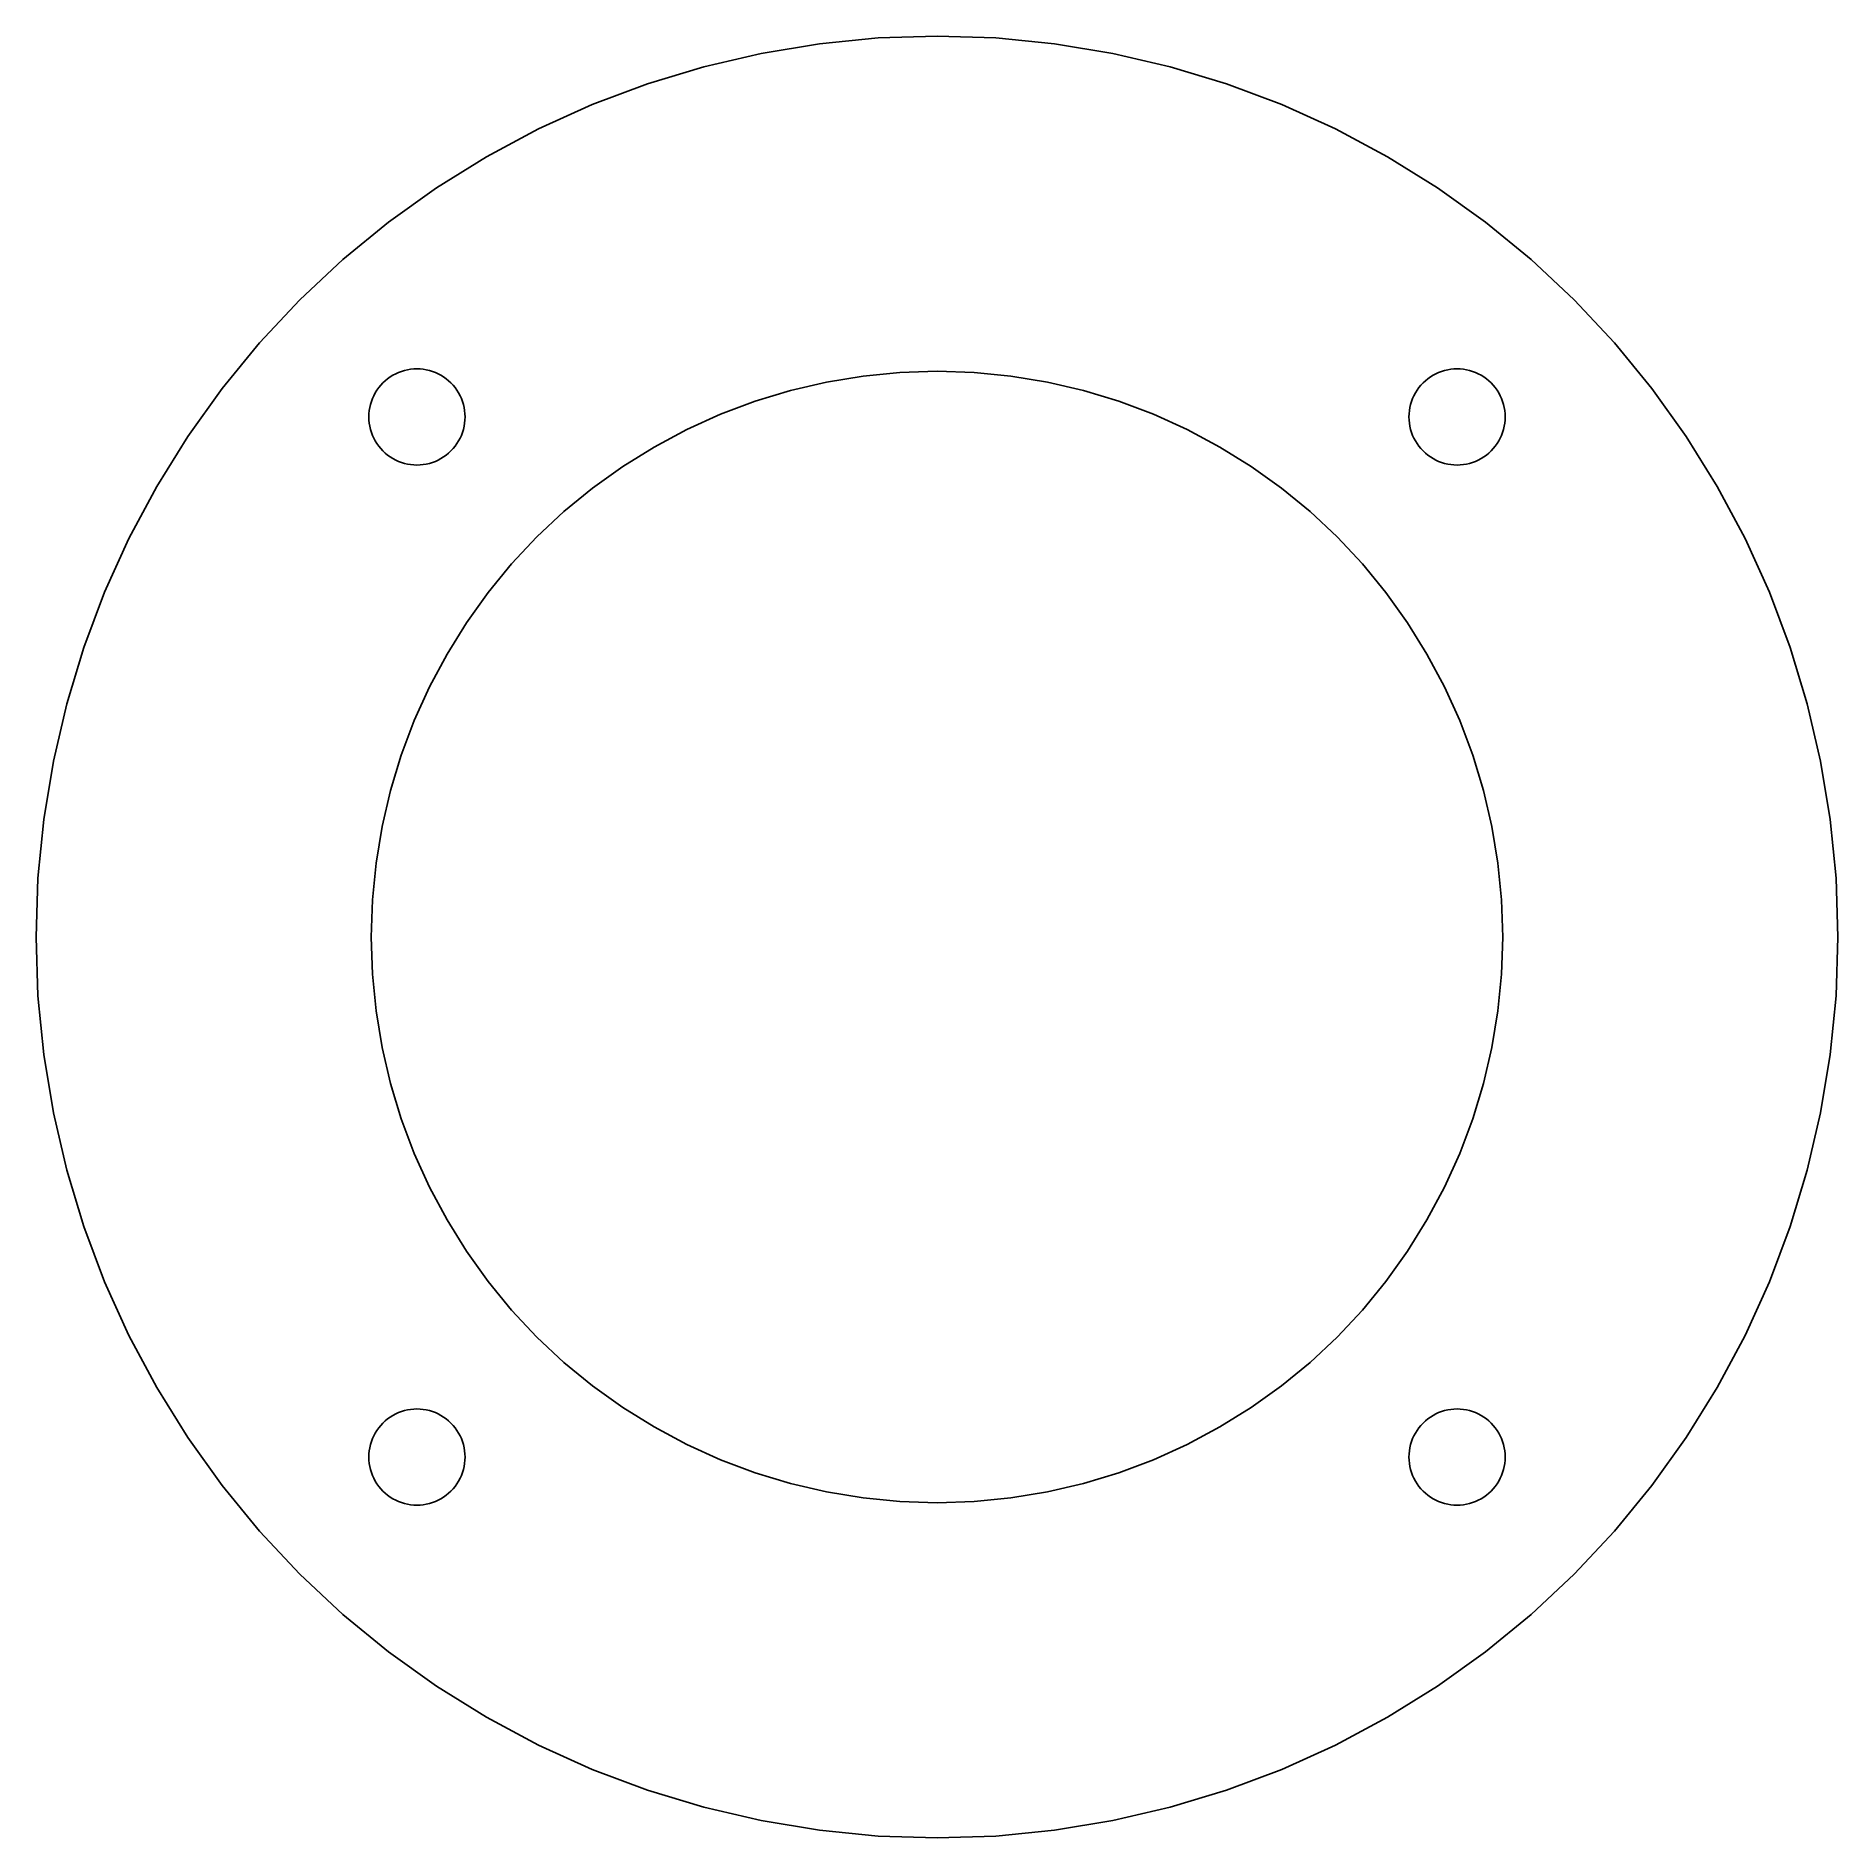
# Model space of a CAD drawing. Header units: metres. Extents: x -31.9 to 31.9, y -31.9 to 31.9.
import ezdxf

# ---------------------------------------------------------------- set-up
doc = ezdxf.new("R2010")
doc.units = ezdxf.units.M

msp = doc.modelspace()

# ---------------------------------------------------------------- linework, layer by layer
for p, q in [((0, 31.85), (-2.08308, 31.7818)), ((2.08308, 31.7818), (0, 31.85)), ((-6.21362, 31.238), (-8.24338, 30.7647)), ((-4.15726, 31.5775), (-6.21362, 31.238)), ((-2.08308, 31.7818), (-4.15726, 31.5775)), ((4.15726, 31.5775), (2.08308, 31.7818)), ((6.21362, 31.238), (4.15726, 31.5775)), ((8.24338, 30.7647), (6.21362, 31.238)), ((-8.24338, 30.7647), (-10.2378, 30.1597)), ((10.2378, 30.1597), (8.24338, 30.7647)), ((-10.2378, 30.1597), (-12.1885, 29.4256)), ((12.1885, 29.4256), (10.2378, 30.1597)), ((-12.1885, 29.4256), (-14.0869, 28.5654)), ((14.0869, 28.5654), (12.1885, 29.4256)), ((-14.0869, 28.5654), (-15.925, 27.5829)), ((15.925, 27.5829), (14.0869, 28.5654)), ((-15.925, 27.5829), (-17.6949, 26.4823)), ((17.6949, 26.4823), (15.925, 27.5829)), ((-17.6949, 26.4823), (-19.389, 25.2683)), ((19.389, 25.2683), (17.6949, 26.4823)), ((-19.389, 25.2683), (-21.0002, 23.9461)), ((21.0002, 23.9461), (19.389, 25.2683)), ((-21.0002, 23.9461), (-22.5213, 22.5213)), ((22.5213, 22.5213), (21.0002, 23.9461)), ((-22.5213, 22.5213), (-23.9461, 21.0002)), ((23.9461, 21.0002), (22.5213, 22.5213)), ((-23.9461, 21.0002), (-25.2683, 19.389)), ((25.2683, 19.389), (23.9461, 21.0002)), ((-19.4197, 19.7335), (-19.3292, 19.7983)), ((-19.3292, 19.7983), (-19.2348, 19.857)), ((-19.2348, 19.857), (-19.1367, 19.9095)), ((-19.1367, 19.9095), (-19.0353, 19.9554)), ((-19.0353, 19.9554), (-18.9312, 19.9946)), ((-18.9312, 19.9946), (-18.8248, 20.0268)), ((-18.8248, 20.0268), (-18.7164, 20.0521)), ((-18.7164, 20.0521), (-18.6067, 20.0702)), ((-18.6067, 20.0702), (-18.496, 20.0811)), ((-18.496, 20.0811), (-18.3848, 20.0848)), ((-18.3848, 20.0848), (-18.2736, 20.0811)), ((-18.2736, 20.0811), (-18.1629, 20.0702)), ((-18.1629, 20.0702), (-18.0531, 20.0521)), ((-18.0531, 20.0521), (-17.9448, 20.0268)), ((-17.9448, 20.0268), (-17.8383, 19.9946)), ((-17.8383, 19.9946), (-17.7342, 19.9554)), ((-17.7342, 19.9554), (-17.6329, 19.9095)), ((-17.6329, 19.9095), (-17.5348, 19.857)), ((-17.5348, 19.857), (-17.4403, 19.7983)), ((-17.4403, 19.7983), (-17.3499, 19.7335)), ((-3.90179, 19.6157), (-2.61052, 19.8289)), ((-2.61052, 19.8289), (-1.30806, 19.9572)), ((-1.30806, 19.9572), (0, 20)), ((0, 20), (1.30806, 19.9572)), ((1.30806, 19.9572), (2.61052, 19.8289)), ((2.61052, 19.8289), (3.90179, 19.6157)), ((17.3499, 19.7335), (17.4403, 19.7983)), ((17.4403, 19.7983), (17.5348, 19.857)), ((17.5348, 19.857), (17.6329, 19.9095)), ((17.6329, 19.9095), (17.7342, 19.9554)), ((17.7342, 19.9554), (17.8383, 19.9946)), ((17.8383, 19.9946), (17.9448, 20.0268)), ((17.9448, 20.0268), (18.0531, 20.0521)), ((18.0531, 20.0521), (18.1629, 20.0702)), ((18.1629, 20.0702), (18.2736, 20.0811)), ((18.2736, 20.0811), (18.3848, 20.0848)), ((18.3848, 20.0848), (18.496, 20.0811)), ((18.496, 20.0811), (18.6067, 20.0702)), ((18.6067, 20.0702), (18.7164, 20.0521)), ((18.7164, 20.0521), (18.8248, 20.0268)), ((18.8248, 20.0268), (18.9312, 19.9946)), ((18.9312, 19.9946), (19.0353, 19.9554)), ((19.0353, 19.9554), (19.1367, 19.9095)), ((19.1367, 19.9095), (19.2348, 19.857)), ((19.2348, 19.857), (19.3292, 19.7983)), ((19.3292, 19.7983), (19.4197, 19.7335)), ((-25.2683, 19.389), (-26.4823, 17.6949)), ((-19.9554, 19.0353), (-19.9095, 19.1367)), ((-19.9095, 19.1367), (-19.857, 19.2348)), ((-19.857, 19.2348), (-19.7983, 19.3292)), ((-19.7983, 19.3292), (-19.7335, 19.4197)), ((-19.7335, 19.4197), (-19.6629, 19.5057)), ((-19.6629, 19.5057), (-19.5869, 19.5869)), ((-19.5869, 19.5869), (-19.5057, 19.6629)), ((-19.5057, 19.6629), (-19.4197, 19.7335)), ((-17.3499, 19.7335), (-17.2639, 19.6629)), ((-17.2639, 19.6629), (-17.1827, 19.5869)), ((-17.1827, 19.5869), (-17.1066, 19.5057)), ((-17.1066, 19.5057), (-17.0361, 19.4197)), ((-17.0361, 19.4197), (-16.9713, 19.3292)), ((-16.9713, 19.3292), (-16.9125, 19.2348)), ((-16.9125, 19.2348), (-16.8601, 19.1367)), ((-16.8601, 19.1367), (-16.8142, 19.0353)), ((-6.42879, 18.9386), (-5.17638, 19.3185)), ((-5.17638, 19.3185), (-3.90179, 19.6157)), ((3.90179, 19.6157), (5.17638, 19.3185)), ((5.17638, 19.3185), (6.42879, 18.9386)), ((16.8142, 19.0353), (16.8601, 19.1367)), ((16.8601, 19.1367), (16.9125, 19.2348)), ((16.9125, 19.2348), (16.9713, 19.3292)), ((16.9713, 19.3292), (17.0361, 19.4197)), ((17.0361, 19.4197), (17.1066, 19.5057)), ((17.1066, 19.5057), (17.1827, 19.5869)), ((17.1827, 19.5869), (17.2639, 19.6629)), ((17.2639, 19.6629), (17.3499, 19.7335)), ((19.4197, 19.7335), (19.5057, 19.6629)), ((19.5057, 19.6629), (19.5869, 19.5869)), ((19.5869, 19.5869), (19.6629, 19.5057)), ((19.6629, 19.5057), (19.7335, 19.4197)), ((19.7335, 19.4197), (19.7983, 19.3292)), ((19.7983, 19.3292), (19.857, 19.2348)), ((19.857, 19.2348), (19.9095, 19.1367)), ((19.9095, 19.1367), (19.9554, 19.0353)), ((26.4823, 17.6949), (25.2683, 19.389)), ((-20.0848, 18.3848), (-20.0811, 18.496)), ((-20.0811, 18.496), (-20.0702, 18.6067)), ((-20.0702, 18.6067), (-20.0521, 18.7164)), ((-20.0521, 18.7164), (-20.0268, 18.8248)), ((-20.0268, 18.8248), (-19.9946, 18.9312)), ((-19.9946, 18.9312), (-19.9554, 19.0353)), ((-16.8142, 19.0353), (-16.775, 18.9312)), ((-16.775, 18.9312), (-16.7427, 18.8248)), ((-16.7427, 18.8248), (-16.7174, 18.7164)), ((-16.7174, 18.7164), (-16.6993, 18.6067)), ((-16.6993, 18.6067), (-16.6884, 18.496)), ((-16.6884, 18.496), (-16.6848, 18.3848)), ((-8.84576, 17.9375), (-7.65366, 18.4776)), ((-7.65366, 18.4776), (-6.42879, 18.9386)), ((6.42879, 18.9386), (7.65366, 18.4776)), ((7.65366, 18.4776), (8.84576, 17.9375)), ((16.6848, 18.3848), (16.6884, 18.496)), ((16.6884, 18.496), (16.6993, 18.6067)), ((16.6993, 18.6067), (16.7174, 18.7164)), ((16.7174, 18.7164), (16.7427, 18.8248)), ((16.7427, 18.8248), (16.775, 18.9312)), ((16.775, 18.9312), (16.8142, 19.0353)), ((19.9554, 19.0353), (19.9946, 18.9312)), ((19.9946, 18.9312), (20.0268, 18.8248)), ((20.0268, 18.8248), (20.0521, 18.7164)), ((20.0521, 18.7164), (20.0702, 18.6067)), ((20.0702, 18.6067), (20.0811, 18.496)), ((20.0811, 18.496), (20.0848, 18.3848)), ((-20.0811, 18.2736), (-20.0848, 18.3848)), ((-20.0702, 18.1629), (-20.0811, 18.2736)), ((-20.0521, 18.0531), (-20.0702, 18.1629)), ((-20.0268, 17.9448), (-20.0521, 18.0531)), ((-19.9946, 17.8383), (-20.0268, 17.9448)), ((-19.9554, 17.7342), (-19.9946, 17.8383)), ((-16.775, 17.8383), (-16.8142, 17.7342)), ((-16.7427, 17.9448), (-16.775, 17.8383)), ((-16.7174, 18.0531), (-16.7427, 17.9448)), ((-16.6993, 18.1629), (-16.7174, 18.0531)), ((-16.6884, 18.2736), (-16.6993, 18.1629)), ((-16.6848, 18.3848), (-16.6884, 18.2736)), ((-10, 17.3205), (-8.84576, 17.9375)), ((8.84576, 17.9375), (10, 17.3205)), ((16.6884, 18.2736), (16.6848, 18.3848)), ((16.6993, 18.1629), (16.6884, 18.2736)), ((16.7174, 18.0531), (16.6993, 18.1629)), ((16.7427, 17.9448), (16.7174, 18.0531)), ((16.775, 17.8383), (16.7427, 17.9448)), ((16.8142, 17.7342), (16.775, 17.8383)), ((19.9946, 17.8383), (19.9554, 17.7342)), ((20.0268, 17.9448), (19.9946, 17.8383)), ((20.0521, 18.0531), (20.0268, 17.9448)), ((20.0702, 18.1629), (20.0521, 18.0531)), ((20.0811, 18.2736), (20.0702, 18.1629)), ((20.0848, 18.3848), (20.0811, 18.2736)), ((-26.4823, 17.6949), (-27.5829, 15.925)), ((-19.9095, 17.6329), (-19.9554, 17.7342)), ((-19.857, 17.5348), (-19.9095, 17.6329)), ((-19.7983, 17.4403), (-19.857, 17.5348)), ((-19.7335, 17.3499), (-19.7983, 17.4403)), ((-19.6629, 17.2639), (-19.7335, 17.3499)), ((-19.5869, 17.1827), (-19.6629, 17.2639)), ((-17.1066, 17.2639), (-17.1827, 17.1827)), ((-17.0361, 17.3499), (-17.1066, 17.2639)), ((-16.9713, 17.4403), (-17.0361, 17.3499)), ((-16.9125, 17.5348), (-16.9713, 17.4403)), ((-16.8601, 17.6329), (-16.9125, 17.5348)), ((-16.8142, 17.7342), (-16.8601, 17.6329)), ((-11.1114, 16.6294), (-10, 17.3205)), ((10, 17.3205), (11.1114, 16.6294)), ((16.8601, 17.6329), (16.8142, 17.7342)), ((16.9125, 17.5348), (16.8601, 17.6329)), ((16.9713, 17.4403), (16.9125, 17.5348)), ((17.0361, 17.3499), (16.9713, 17.4403)), ((17.1066, 17.2639), (17.0361, 17.3499)), ((17.1827, 17.1827), (17.1066, 17.2639)), ((19.6629, 17.2639), (19.5869, 17.1827)), ((19.7335, 17.3499), (19.6629, 17.2639)), ((19.7983, 17.4403), (19.7335, 17.3499)), ((19.857, 17.5348), (19.7983, 17.4403)), ((19.9095, 17.6329), (19.857, 17.5348)), ((19.9554, 17.7342), (19.9095, 17.6329)), ((27.5829, 15.925), (26.4823, 17.6949)), ((-19.5057, 17.1066), (-19.5869, 17.1827)), ((-19.4197, 17.0361), (-19.5057, 17.1066)), ((-19.3292, 16.9713), (-19.4197, 17.0361)), ((-19.2348, 16.9125), (-19.3292, 16.9713)), ((-19.1367, 16.8601), (-19.2348, 16.9125)), ((-19.0353, 16.8142), (-19.1367, 16.8601)), ((-18.9312, 16.775), (-19.0353, 16.8142)), ((-18.8248, 16.7427), (-18.9312, 16.775)), ((-18.7164, 16.7174), (-18.8248, 16.7427)), ((-18.6067, 16.6993), (-18.7164, 16.7174)), ((-18.496, 16.6884), (-18.6067, 16.6993)), ((-18.3848, 16.6848), (-18.496, 16.6884)), ((-18.2736, 16.6884), (-18.3848, 16.6848)), ((-18.1629, 16.6993), (-18.2736, 16.6884)), ((-18.0531, 16.7174), (-18.1629, 16.6993)), ((-17.9448, 16.7427), (-18.0531, 16.7174)), ((-17.8383, 16.775), (-17.9448, 16.7427)), ((-17.7342, 16.8142), (-17.8383, 16.775)), ((-17.6329, 16.8601), (-17.7342, 16.8142)), ((-17.5348, 16.9125), (-17.6329, 16.8601)), ((-17.4403, 16.9713), (-17.5348, 16.9125)), ((-17.3499, 17.0361), (-17.4403, 16.9713)), ((-17.2639, 17.1066), (-17.3499, 17.0361)), ((-17.1827, 17.1827), (-17.2639, 17.1066)), ((-12.1752, 15.8671), (-11.1114, 16.6294)), ((11.1114, 16.6294), (12.1752, 15.8671)), ((17.2639, 17.1066), (17.1827, 17.1827)), ((17.3499, 17.0361), (17.2639, 17.1066)), ((17.4403, 16.9713), (17.3499, 17.0361)), ((17.5348, 16.9125), (17.4403, 16.9713)), ((17.6329, 16.8601), (17.5348, 16.9125)), ((17.7342, 16.8142), (17.6329, 16.8601)), ((17.8383, 16.775), (17.7342, 16.8142)), ((17.9448, 16.7427), (17.8383, 16.775)), ((18.0531, 16.7174), (17.9448, 16.7427)), ((18.1629, 16.6993), (18.0531, 16.7174)), ((18.2736, 16.6884), (18.1629, 16.6993)), ((18.3848, 16.6848), (18.2736, 16.6884)), ((18.496, 16.6884), (18.3848, 16.6848)), ((18.6067, 16.6993), (18.496, 16.6884)), ((18.7164, 16.7174), (18.6067, 16.6993)), ((18.8248, 16.7427), (18.7164, 16.7174)), ((18.9312, 16.775), (18.8248, 16.7427)), ((19.0353, 16.8142), (18.9312, 16.775)), ((19.1367, 16.8601), (19.0353, 16.8142)), ((19.2348, 16.9125), (19.1367, 16.8601)), ((19.3292, 16.9713), (19.2348, 16.9125)), ((19.4197, 17.0361), (19.3292, 16.9713)), ((19.5057, 17.1066), (19.4197, 17.0361)), ((19.5869, 17.1827), (19.5057, 17.1066)), ((-27.5829, 15.925), (-28.5654, 14.0869)), ((28.5654, 14.0869), (27.5829, 15.925)), ((-13.1869, 15.0368), (-12.1752, 15.8671)), ((12.1752, 15.8671), (13.1869, 15.0368)), ((-14.1421, 14.1421), (-13.1869, 15.0368)), ((13.1869, 15.0368), (14.1421, 14.1421)), ((-28.5654, 14.0869), (-29.4256, 12.1885)), ((-15.0368, 13.1869), (-14.1421, 14.1421)), ((14.1421, 14.1421), (15.0368, 13.1869)), ((29.4256, 12.1885), (28.5654, 14.0869)), ((-15.8671, 12.1752), (-15.0368, 13.1869)), ((15.0368, 13.1869), (15.8671, 12.1752)), ((-29.4256, 12.1885), (-30.1597, 10.2378)), ((-16.6294, 11.1114), (-15.8671, 12.1752)), ((15.8671, 12.1752), (16.6294, 11.1114)), ((30.1597, 10.2378), (29.4256, 12.1885)), ((-17.3205, 10), (-16.6294, 11.1114)), ((16.6294, 11.1114), (17.3205, 10)), ((-30.1597, 10.2378), (-30.7647, 8.24338)), ((30.7647, 8.24338), (30.1597, 10.2378)), ((-17.9375, 8.84576), (-17.3205, 10)), ((17.3205, 10), (17.9375, 8.84576)), ((-18.4776, 7.65366), (-17.9375, 8.84576)), ((17.9375, 8.84576), (18.4776, 7.65366)), ((-30.7647, 8.24338), (-31.238, 6.21362)), ((-18.9386, 6.42879), (-18.4776, 7.65366)), ((18.4776, 7.65366), (18.9386, 6.42879)), ((31.238, 6.21362), (30.7647, 8.24338)), ((-19.3185, 5.17638), (-18.9386, 6.42879)), ((18.9386, 6.42879), (19.3185, 5.17638)), ((-31.238, 6.21362), (-31.5775, 4.15726)), ((31.5775, 4.15726), (31.238, 6.21362)), ((-19.6157, 3.90179), (-19.3185, 5.17638)), ((19.3185, 5.17638), (19.6157, 3.90179)), ((-31.5775, 4.15726), (-31.7818, 2.08308)), ((-19.8289, 2.61052), (-19.6157, 3.90179)), ((19.6157, 3.90179), (19.8289, 2.61052)), ((31.7818, 2.08308), (31.5775, 4.15726)), ((-19.9572, 1.30806), (-19.8289, 2.61052)), ((19.8289, 2.61052), (19.9572, 1.30806)), ((-31.7818, 2.08308), (-31.85, 0)), ((31.85, 0), (31.7818, 2.08308)), ((-20, 0), (-19.9572, 1.30806)), ((19.9572, 1.30806), (20, 0)), ((-31.85, 0), (-31.7818, -2.08308)), ((-19.9572, -1.30806), (-20, 0)), ((20, 0), (19.9572, -1.30806)), ((31.7818, -2.08308), (31.85, 0)), ((-19.8289, -2.61052), (-19.9572, -1.30806)), ((19.9572, -1.30806), (19.8289, -2.61052)), ((-31.7818, -2.08308), (-31.5775, -4.15726)), ((31.5775, -4.15726), (31.7818, -2.08308)), ((-19.6157, -3.90179), (-19.8289, -2.61052)), ((19.8289, -2.61052), (19.6157, -3.90179)), ((-31.5775, -4.15726), (-31.238, -6.21362)), ((-19.3185, -5.17638), (-19.6157, -3.90179)), ((19.6157, -3.90179), (19.3185, -5.17638)), ((31.238, -6.21362), (31.5775, -4.15726)), ((-18.9386, -6.42879), (-19.3185, -5.17638)), ((19.3185, -5.17638), (18.9386, -6.42879)), ((-31.238, -6.21362), (-30.7647, -8.24338)), ((30.7647, -8.24338), (31.238, -6.21362)), ((-18.4776, -7.65366), (-18.9386, -6.42879)), ((18.9386, -6.42879), (18.4776, -7.65366)), ((-30.7647, -8.24338), (-30.1597, -10.2378)), ((-17.9375, -8.84576), (-18.4776, -7.65366)), ((18.4776, -7.65366), (17.9375, -8.84576)), ((30.1597, -10.2378), (30.7647, -8.24338)), ((-17.3205, -10), (-17.9375, -8.84576)), ((17.9375, -8.84576), (17.3205, -10)), ((-16.6294, -11.1114), (-17.3205, -10)), ((17.3205, -10), (16.6294, -11.1114)), ((-30.1597, -10.2378), (-29.4256, -12.1885)), ((29.4256, -12.1885), (30.1597, -10.2378)), ((-15.8671, -12.1752), (-16.6294, -11.1114)), ((16.6294, -11.1114), (15.8671, -12.1752)), ((-29.4256, -12.1885), (-28.5654, -14.0869)), ((-15.0368, -13.1869), (-15.8671, -12.1752)), ((15.8671, -12.1752), (15.0368, -13.1869)), ((28.5654, -14.0869), (29.4256, -12.1885)), ((-14.1421, -14.1421), (-15.0368, -13.1869)), ((15.0368, -13.1869), (14.1421, -14.1421)), ((-28.5654, -14.0869), (-27.5829, -15.925)), ((-13.1869, -15.0368), (-14.1421, -14.1421)), ((14.1421, -14.1421), (13.1869, -15.0368)), ((27.5829, -15.925), (28.5654, -14.0869)), ((-12.1752, -15.8671), (-13.1869, -15.0368)), ((13.1869, -15.0368), (12.1752, -15.8671)), ((-27.5829, -15.925), (-26.4823, -17.6949)), ((-11.1114, -16.6294), (-12.1752, -15.8671)), ((12.1752, -15.8671), (11.1114, -16.6294)), ((26.4823, -17.6949), (27.5829, -15.925)), ((-19.6629, -17.2639), (-19.5869, -17.1827)), ((-19.5869, -17.1827), (-19.5057, -17.1066)), ((-19.5057, -17.1066), (-19.4197, -17.0361)), ((-19.4197, -17.0361), (-19.3292, -16.9713)), ((-19.3292, -16.9713), (-19.2348, -16.9125)), ((-19.2348, -16.9125), (-19.1367, -16.8601)), ((-19.1367, -16.8601), (-19.0353, -16.8142)), ((-19.0353, -16.8142), (-18.9312, -16.775)), ((-18.9312, -16.775), (-18.8248, -16.7427)), ((-18.8248, -16.7427), (-18.7164, -16.7174)), ((-18.7164, -16.7174), (-18.6067, -16.6993)), ((-18.6067, -16.6993), (-18.496, -16.6884)), ((-18.496, -16.6884), (-18.3848, -16.6848)), ((-18.3848, -16.6848), (-18.2736, -16.6884)), ((-18.2736, -16.6884), (-18.1629, -16.6993)), ((-18.1629, -16.6993), (-18.0531, -16.7174)), ((-18.0531, -16.7174), (-17.9448, -16.7427)), ((-17.9448, -16.7427), (-17.8383, -16.775)), ((-17.8383, -16.775), (-17.7342, -16.8142)), ((-17.7342, -16.8142), (-17.6329, -16.8601)), ((-17.6329, -16.8601), (-17.5348, -16.9125)), ((-17.5348, -16.9125), (-17.4403, -16.9713)), ((-17.4403, -16.9713), (-17.3499, -17.0361)), ((-17.3499, -17.0361), (-17.2639, -17.1066)), ((-17.2639, -17.1066), (-17.1827, -17.1827)), ((-17.1827, -17.1827), (-17.1066, -17.2639)), ((-10, -17.3205), (-11.1114, -16.6294)), ((11.1114, -16.6294), (10, -17.3205)), ((17.1066, -17.2639), (17.1827, -17.1827)), ((17.1827, -17.1827), (17.2639, -17.1066)), ((17.2639, -17.1066), (17.3499, -17.0361)), ((17.3499, -17.0361), (17.4403, -16.9713)), ((17.4403, -16.9713), (17.5348, -16.9125)), ((17.5348, -16.9125), (17.6329, -16.8601)), ((17.6329, -16.8601), (17.7342, -16.8142)), ((17.7342, -16.8142), (17.8383, -16.775)), ((17.8383, -16.775), (17.9448, -16.7427)), ((17.9448, -16.7427), (18.0531, -16.7174)), ((18.0531, -16.7174), (18.1629, -16.6993)), ((18.1629, -16.6993), (18.2736, -16.6884)), ((18.2736, -16.6884), (18.3848, -16.6848)), ((18.3848, -16.6848), (18.496, -16.6884)), ((18.496, -16.6884), (18.6067, -16.6993)), ((18.6067, -16.6993), (18.7164, -16.7174)), ((18.7164, -16.7174), (18.8248, -16.7427)), ((18.8248, -16.7427), (18.9312, -16.775)), ((18.9312, -16.775), (19.0353, -16.8142)), ((19.0353, -16.8142), (19.1367, -16.8601)), ((19.1367, -16.8601), (19.2348, -16.9125)), ((19.2348, -16.9125), (19.3292, -16.9713)), ((19.3292, -16.9713), (19.4197, -17.0361)), ((19.4197, -17.0361), (19.5057, -17.1066)), ((19.5057, -17.1066), (19.5869, -17.1827)), ((19.5869, -17.1827), (19.6629, -17.2639)), ((-26.4823, -17.6949), (-25.2683, -19.389)), ((-19.9946, -17.8383), (-19.9554, -17.7342)), ((-19.9554, -17.7342), (-19.9095, -17.6329)), ((-19.9095, -17.6329), (-19.857, -17.5348)), ((-19.857, -17.5348), (-19.7983, -17.4403)), ((-19.7983, -17.4403), (-19.7335, -17.3499)), ((-19.7335, -17.3499), (-19.6629, -17.2639)), ((-17.1066, -17.2639), (-17.0361, -17.3499)), ((-17.0361, -17.3499), (-16.9713, -17.4403)), ((-16.9713, -17.4403), (-16.9125, -17.5348)), ((-16.9125, -17.5348), (-16.8601, -17.6329)), ((-16.8601, -17.6329), (-16.8142, -17.7342)), ((-16.8142, -17.7342), (-16.775, -17.8383)), ((-8.84576, -17.9375), (-10, -17.3205)), ((10, -17.3205), (8.84576, -17.9375)), ((16.775, -17.8383), (16.8142, -17.7342)), ((16.8142, -17.7342), (16.8601, -17.6329)), ((16.8601, -17.6329), (16.9125, -17.5348)), ((16.9125, -17.5348), (16.9713, -17.4403)), ((16.9713, -17.4403), (17.0361, -17.3499)), ((17.0361, -17.3499), (17.1066, -17.2639)), ((19.6629, -17.2639), (19.7335, -17.3499)), ((19.7335, -17.3499), (19.7983, -17.4403)), ((19.7983, -17.4403), (19.857, -17.5348)), ((19.857, -17.5348), (19.9095, -17.6329)), ((19.9095, -17.6329), (19.9554, -17.7342)), ((19.9554, -17.7342), (19.9946, -17.8383)), ((25.2683, -19.389), (26.4823, -17.6949)), ((-20.0848, -18.3848), (-20.0811, -18.2736)), ((-20.0811, -18.496), (-20.0848, -18.3848)), ((-20.0811, -18.2736), (-20.0702, -18.1629)), ((-20.0702, -18.1629), (-20.0521, -18.0531)), ((-20.0521, -18.0531), (-20.0268, -17.9448)), ((-20.0268, -17.9448), (-19.9946, -17.8383)), ((-16.775, -17.8383), (-16.7427, -17.9448)), ((-16.7427, -17.9448), (-16.7174, -18.0531)), ((-16.7174, -18.0531), (-16.6993, -18.1629)), ((-16.6993, -18.1629), (-16.6884, -18.2736)), ((-16.6884, -18.2736), (-16.6848, -18.3848)), ((-16.6848, -18.3848), (-16.6884, -18.496)), ((-7.65366, -18.4776), (-8.84576, -17.9375)), ((8.84576, -17.9375), (7.65366, -18.4776)), ((16.6848, -18.3848), (16.6884, -18.2736)), ((16.6884, -18.496), (16.6848, -18.3848)), ((16.6884, -18.2736), (16.6993, -18.1629)), ((16.6993, -18.1629), (16.7174, -18.0531)), ((16.7174, -18.0531), (16.7427, -17.9448)), ((16.7427, -17.9448), (16.775, -17.8383)), ((19.9946, -17.8383), (20.0268, -17.9448)), ((20.0268, -17.9448), (20.0521, -18.0531)), ((20.0521, -18.0531), (20.0702, -18.1629)), ((20.0702, -18.1629), (20.0811, -18.2736)), ((20.0811, -18.2736), (20.0848, -18.3848)), ((20.0848, -18.3848), (20.0811, -18.496)), ((-20.0702, -18.6067), (-20.0811, -18.496)), ((-20.0521, -18.7164), (-20.0702, -18.6067)), ((-20.0268, -18.8248), (-20.0521, -18.7164)), ((-19.9946, -18.9312), (-20.0268, -18.8248)), ((-19.9554, -19.0353), (-19.9946, -18.9312)), ((-19.9095, -19.1367), (-19.9554, -19.0353)), ((-16.8142, -19.0353), (-16.8601, -19.1367)), ((-16.775, -18.9312), (-16.8142, -19.0353)), ((-16.7427, -18.8248), (-16.775, -18.9312)), ((-16.7174, -18.7164), (-16.7427, -18.8248)), ((-16.6993, -18.6067), (-16.7174, -18.7164)), ((-16.6884, -18.496), (-16.6993, -18.6067)), ((-6.42879, -18.9386), (-7.65366, -18.4776)), ((-5.17638, -19.3185), (-6.42879, -18.9386)), ((6.42879, -18.9386), (5.17638, -19.3185)), ((7.65366, -18.4776), (6.42879, -18.9386)), ((16.6993, -18.6067), (16.6884, -18.496)), ((16.7174, -18.7164), (16.6993, -18.6067)), ((16.7427, -18.8248), (16.7174, -18.7164)), ((16.775, -18.9312), (16.7427, -18.8248)), ((16.8142, -19.0353), (16.775, -18.9312)), ((16.8601, -19.1367), (16.8142, -19.0353)), ((19.9554, -19.0353), (19.9095, -19.1367)), ((19.9946, -18.9312), (19.9554, -19.0353)), ((20.0268, -18.8248), (19.9946, -18.9312)), ((20.0521, -18.7164), (20.0268, -18.8248)), ((20.0702, -18.6067), (20.0521, -18.7164)), ((20.0811, -18.496), (20.0702, -18.6067)), ((-25.2683, -19.389), (-23.9461, -21.0002)), ((-19.857, -19.2348), (-19.9095, -19.1367)), ((-19.7983, -19.3292), (-19.857, -19.2348)), ((-19.7335, -19.4197), (-19.7983, -19.3292)), ((-19.6629, -19.5057), (-19.7335, -19.4197)), ((-19.5869, -19.5869), (-19.6629, -19.5057)), ((-19.5057, -19.6629), (-19.5869, -19.5869)), ((-19.4197, -19.7335), (-19.5057, -19.6629)), ((-19.3292, -19.7983), (-19.4197, -19.7335)), ((-17.3499, -19.7335), (-17.4403, -19.7983)), ((-17.2639, -19.6629), (-17.3499, -19.7335)), ((-17.1827, -19.5869), (-17.2639, -19.6629)), ((-17.1066, -19.5057), (-17.1827, -19.5869)), ((-17.0361, -19.4197), (-17.1066, -19.5057)), ((-16.9713, -19.3292), (-17.0361, -19.4197)), ((-16.9125, -19.2348), (-16.9713, -19.3292)), ((-16.8601, -19.1367), (-16.9125, -19.2348)), ((-3.90179, -19.6157), (-5.17638, -19.3185)), ((-2.61052, -19.8289), (-3.90179, -19.6157)), ((3.90179, -19.6157), (2.61052, -19.8289)), ((5.17638, -19.3185), (3.90179, -19.6157)), ((16.9125, -19.2348), (16.8601, -19.1367)), ((16.9713, -19.3292), (16.9125, -19.2348)), ((17.0361, -19.4197), (16.9713, -19.3292)), ((17.1066, -19.5057), (17.0361, -19.4197)), ((17.1827, -19.5869), (17.1066, -19.5057)), ((17.2639, -19.6629), (17.1827, -19.5869)), ((17.3499, -19.7335), (17.2639, -19.6629)), ((17.4403, -19.7983), (17.3499, -19.7335)), ((19.4197, -19.7335), (19.3292, -19.7983)), ((19.5057, -19.6629), (19.4197, -19.7335)), ((19.5869, -19.5869), (19.5057, -19.6629)), ((19.6629, -19.5057), (19.5869, -19.5869)), ((19.7335, -19.4197), (19.6629, -19.5057)), ((19.7983, -19.3292), (19.7335, -19.4197)), ((19.857, -19.2348), (19.7983, -19.3292)), ((19.9095, -19.1367), (19.857, -19.2348)), ((23.9461, -21.0002), (25.2683, -19.389)), ((-19.2348, -19.857), (-19.3292, -19.7983)), ((-19.1367, -19.9095), (-19.2348, -19.857)), ((-19.0353, -19.9554), (-19.1367, -19.9095)), ((-18.9312, -19.9946), (-19.0353, -19.9554)), ((-18.8248, -20.0268), (-18.9312, -19.9946)), ((-18.7164, -20.0521), (-18.8248, -20.0268)), ((-18.6067, -20.0702), (-18.7164, -20.0521)), ((-18.496, -20.0811), (-18.6067, -20.0702)), ((-18.3848, -20.0848), (-18.496, -20.0811)), ((-18.2736, -20.0811), (-18.3848, -20.0848)), ((-18.1629, -20.0702), (-18.2736, -20.0811)), ((-18.0531, -20.0521), (-18.1629, -20.0702)), ((-17.9448, -20.0268), (-18.0531, -20.0521)), ((-17.8383, -19.9946), (-17.9448, -20.0268)), ((-17.7342, -19.9554), (-17.8383, -19.9946)), ((-17.6329, -19.9095), (-17.7342, -19.9554)), ((-17.5348, -19.857), (-17.6329, -19.9095)), ((-17.4403, -19.7983), (-17.5348, -19.857)), ((-1.30806, -19.9572), (-2.61052, -19.8289)), ((0, -20), (-1.30806, -19.9572)), ((1.30806, -19.9572), (0, -20)), ((2.61052, -19.8289), (1.30806, -19.9572)), ((17.5348, -19.857), (17.4403, -19.7983)), ((17.6329, -19.9095), (17.5348, -19.857)), ((17.7342, -19.9554), (17.6329, -19.9095)), ((17.8383, -19.9946), (17.7342, -19.9554)), ((17.9448, -20.0268), (17.8383, -19.9946)), ((18.0531, -20.0521), (17.9448, -20.0268)), ((18.1629, -20.0702), (18.0531, -20.0521)), ((18.2736, -20.0811), (18.1629, -20.0702)), ((18.3848, -20.0848), (18.2736, -20.0811)), ((18.496, -20.0811), (18.3848, -20.0848)), ((18.6067, -20.0702), (18.496, -20.0811)), ((18.7164, -20.0521), (18.6067, -20.0702)), ((18.8248, -20.0268), (18.7164, -20.0521)), ((18.9312, -19.9946), (18.8248, -20.0268)), ((19.0353, -19.9554), (18.9312, -19.9946)), ((19.1367, -19.9095), (19.0353, -19.9554)), ((19.2348, -19.857), (19.1367, -19.9095)), ((19.3292, -19.7983), (19.2348, -19.857)), ((-23.9461, -21.0002), (-22.5213, -22.5213)), ((22.5213, -22.5213), (23.9461, -21.0002)), ((-22.5213, -22.5213), (-21.0002, -23.9461)), ((21.0002, -23.9461), (22.5213, -22.5213)), ((-21.0002, -23.9461), (-19.389, -25.2683)), ((19.389, -25.2683), (21.0002, -23.9461)), ((-19.389, -25.2683), (-17.6949, -26.4823)), ((17.6949, -26.4823), (19.389, -25.2683)), ((-17.6949, -26.4823), (-15.925, -27.5829)), ((15.925, -27.5829), (17.6949, -26.4823)), ((-15.925, -27.5829), (-14.0869, -28.5654)), ((14.0869, -28.5654), (15.925, -27.5829)), ((-14.0869, -28.5654), (-12.1885, -29.4256)), ((12.1885, -29.4256), (14.0869, -28.5654)), ((-12.1885, -29.4256), (-10.2378, -30.1597)), ((10.2378, -30.1597), (12.1885, -29.4256)), ((-10.2378, -30.1597), (-8.24338, -30.7647)), ((8.24338, -30.7647), (10.2378, -30.1597)), ((-8.24338, -30.7647), (-6.21362, -31.238)), ((6.21362, -31.238), (8.24338, -30.7647)), ((-6.21362, -31.238), (-4.15726, -31.5775)), ((-4.15726, -31.5775), (-2.08308, -31.7818)), ((-2.08308, -31.7818), (0, -31.85)), ((0, -31.85), (2.08308, -31.7818)), ((2.08308, -31.7818), (4.15726, -31.5775)), ((4.15726, -31.5775), (6.21362, -31.238))]:
    msp.add_line(p, q)

doc.saveas('drawing.dxf')
